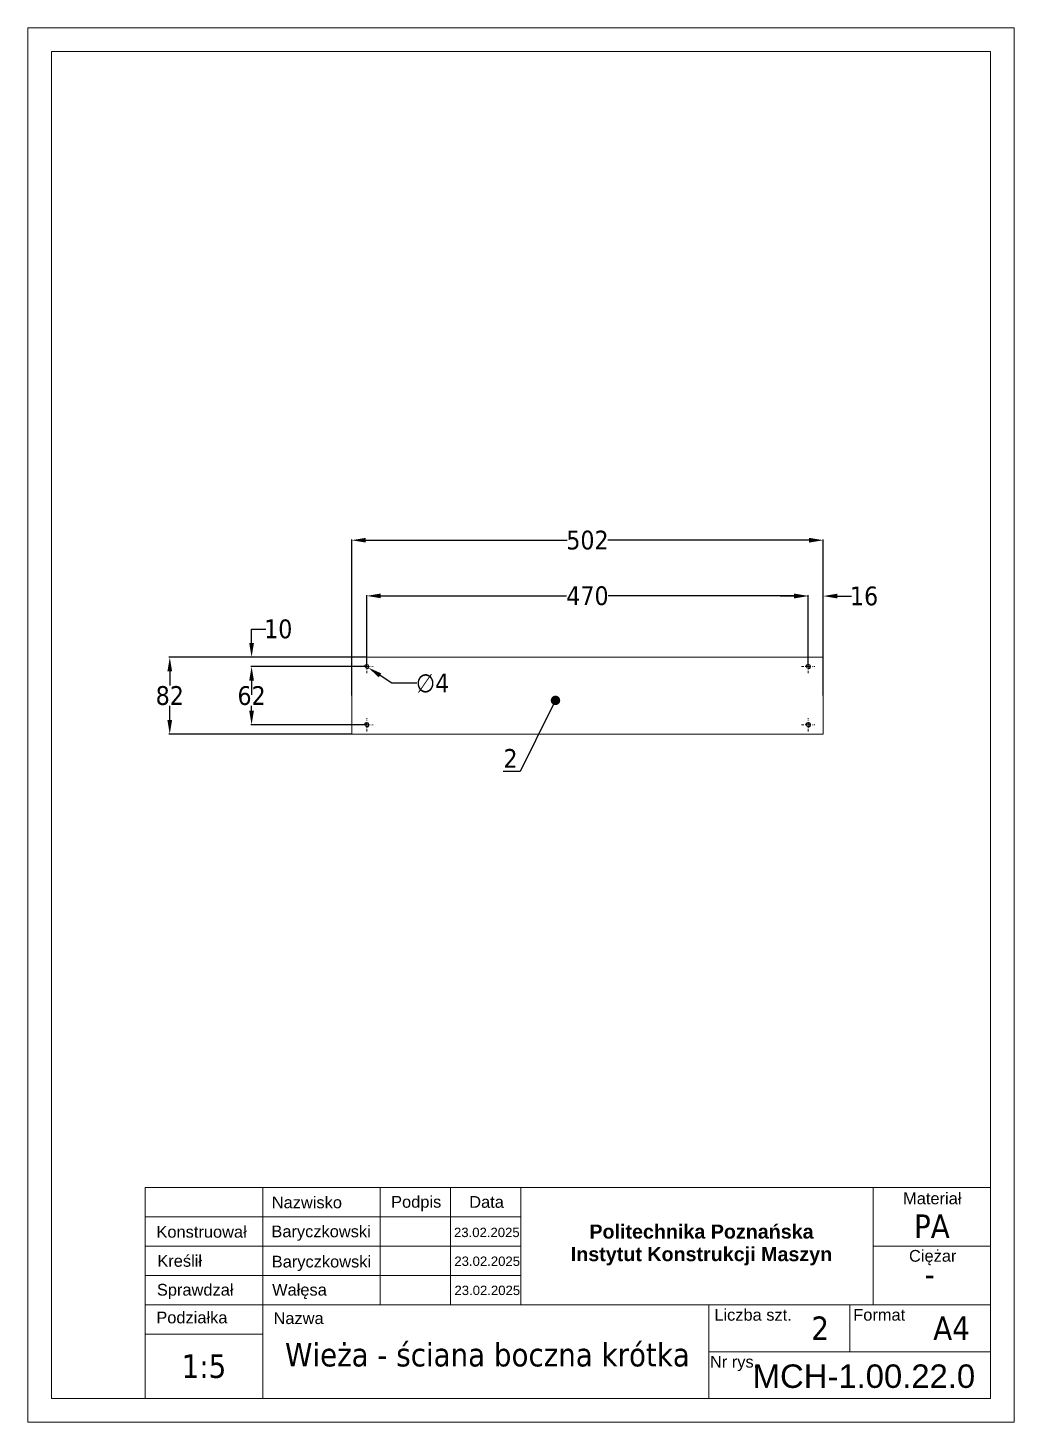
# Model space of a CAD drawing. Header units: millimetres. Extents: x 651 to 8859, y -354 to 894.
# Drawn here: x 1364.4 to 1574.4, y -37.1 to 259.9 of the extents above; entities that cross this region are included whole.
import ezdxf
from ezdxf import colors
from ezdxf.entities.mleader import LeaderData, LeaderLine
from ezdxf.math import Vec2, Vec3

# ---------------------------------------------------------------- set-up
doc = ezdxf.new("R2010")
doc.units = ezdxf.units.MM
doc.linetypes.add('DASHDOTX2', pattern=[50.8, 25.4, -12.7, 0, -12.7])
doc.layers.get('0').update_dxf_attribs({"lineweight": 18})
for name, color, linetype, lineweight in [('cienka', 7, 'Continuous', 9), ('gruba', 7, 'Continuous', 18), ('Widoczne (ISO)', 7, 'Continuous', 18), ('Widoczne wąskie (ISO)', 7, 'Continuous', 9), ('wymiarowanie', 7, 'Continuous', 9)]:
    doc.layers.add(name, color=color, linetype=linetype, lineweight=lineweight)
doc.styles.add('Inzynierka', font='arial.ttf')
doc.styles.get("Standard").update_dxf_attribs({"font": 'tahoma.ttf'})
doc.styles.add('tabelka', font='arial.ttf', dxfattribs={"height": 5})
doc.dimstyles.new('skala 1do5', dxfattribs={"dimtxt": 4, "dimasz": 3, "dimexe": 0.18, "dimexo": 0.0625, "dimgap": 0.09, "dimtad": 0, "dimtih": 1, "dimtoh": 1, "dimdec": 1, "dimlfac": 5, "dimzin": 0, "dimdsep": 46, "dimtxsty": 'Standard', "dimcen": 0.09, "dimadec": 0, "dimazin": 0, "dimtfac": 1, "dimtdec": 1, "dimtofl": 0, "dimtmove": 0, "dimatfit": 3, "dimfxl": 1, "dimtolj": 1, "dimtzin": 0, "dimarcsym": 0})

# ---------------------------------------------------------------- blocks, each defined once
blk = doc.blocks.new('*D490')
at = {"layer": 'cienka', "color": 0, "lineweight": -2, "transparency": 16777216}
for p, q in [((1433.38, 117.66), (1433.38, 150.9)), ((1436.38, 150.72), (1479.27, 150.72)), ((1530.78, 150.72), (1487.89, 150.72)), ((1533.78, 117.66), (1533.78, 150.9))]:
    blk.add_line(p, q, dxfattribs=at)
at = {"layer": 'cienka', "color": 0, "transparency": 16777216}
for points in [[(1436.38, 151.22), (1436.38, 150.22), (1433.38, 150.72)], [(1530.78, 151.22), (1530.78, 150.22), (1533.78, 150.72)]]:
    blk.add_solid(points, dxfattribs=at)
at = {"layer": 'Defpoints', "color": 0, "transparency": 16777216}
for p in [(1533.78, 150.72), (1433.38, 117.6), (1533.78, 117.6)]:
    blk.add_point(p, dxfattribs=at)
at = {"layer": 'cienka', "color": 0, "transparency": 16777216, "insert": (1483.58, 150.72), "char_height": 4, "attachment_point": 5}
blk.add_mtext('\\A1;502', dxfattribs=at)
blk = doc.blocks.new('*D491')
at = {"layer": 'cienka', "color": 0, "lineweight": -2, "transparency": 16777216}
for p, q in [((1433.32, 125.8), (1394.46, 125.8)), ((1394.64, 122.8), (1394.64, 119.78)), ((1394.64, 112.4), (1394.64, 115.42)), ((1433.32, 109.4), (1394.46, 109.4))]:
    blk.add_line(p, q, dxfattribs=at)
at = {"layer": 'cienka', "color": 0, "transparency": 16777216}
for points in [[(1394.14, 122.8), (1395.14, 122.8), (1394.64, 125.8)], [(1394.14, 112.4), (1395.14, 112.4), (1394.64, 109.4)]]:
    blk.add_solid(points, dxfattribs=at)
at = {"layer": 'Defpoints', "color": 0, "transparency": 16777216}
for p in [(1433.38, 125.8), (1394.64, 109.4), (1433.38, 109.4)]:
    blk.add_point(p, dxfattribs=at)
at = {"layer": 'cienka', "color": 0, "transparency": 16777216, "insert": (1394.64, 117.6), "char_height": 4, "attachment_point": 5}
blk.add_mtext('\\A1;82', dxfattribs=at)
blk = doc.blocks.new('*D492')
at = {"layer": 'cienka', "color": 0, "lineweight": -2, "transparency": 16777216}
for p, q in [((1436.49, 123.8), (1436.67, 123.8)), ((1436.58, 123.71), (1436.58, 123.89)), ((1441.92, 120.28), (1439.42, 121.93)), ((1447.22, 120.28), (1441.92, 120.28))]:
    blk.add_line(p, q, dxfattribs=at)
at = {"layer": 'cienka', "color": 0, "transparency": 16777216}
blk.add_solid([(1439.69, 122.35), (1439.14, 121.51), (1436.91, 123.58)], dxfattribs=at)
at = {"layer": 'Defpoints', "color": 0, "transparency": 16777216}
for p in [(1436.25, 124.02), (1436.91, 123.58)]:
    blk.add_point(p, dxfattribs=at)
at = {"layer": 'cienka', "color": 0, "transparency": 16777216, "insert": (1450.6, 120.28), "char_height": 4, "attachment_point": 5}
blk.add_mtext('\\A1;∅4', dxfattribs=at)
blk = doc.blocks.new('*D493')
at = {"layer": 'cienka', "color": 0, "lineweight": -2, "transparency": 16777216}
for p, q in [((1436.52, 123.8), (1411.88, 123.8)), ((1412.06, 120.8), (1412.06, 119.76)), ((1412.06, 114.4), (1412.06, 115.41)), ((1436.52, 111.4), (1411.88, 111.4))]:
    blk.add_line(p, q, dxfattribs=at)
at = {"layer": 'cienka', "color": 0, "transparency": 16777216}
for points in [[(1411.56, 120.8), (1412.56, 120.8), (1412.06, 123.8)], [(1411.56, 114.4), (1412.56, 114.4), (1412.06, 111.4)]]:
    blk.add_solid(points, dxfattribs=at)
at = {"layer": 'Defpoints', "color": 0, "transparency": 16777216}
for p in [(1436.58, 123.8), (1412.06, 111.4), (1436.58, 111.4)]:
    blk.add_point(p, dxfattribs=at)
at = {"layer": 'cienka', "color": 0, "transparency": 16777216, "insert": (1412.06, 117.59), "char_height": 4, "attachment_point": 5}
blk.add_mtext('\\A1;62', dxfattribs=at)
blk = doc.blocks.new('*D494')
at = {"layer": 'cienka', "color": 0, "lineweight": -2, "transparency": 16777216}
for p, q in [((1436.58, 123.86), (1436.58, 139.04)), ((1439.58, 138.86), (1479.15, 138.86)), ((1527.58, 138.86), (1488.01, 138.86)), ((1530.58, 123.86), (1530.58, 139.04))]:
    blk.add_line(p, q, dxfattribs=at)
at = {"layer": 'cienka', "color": 0, "transparency": 16777216}
for points in [[(1439.58, 139.36), (1439.58, 138.36), (1436.58, 138.86)], [(1527.58, 139.36), (1527.58, 138.36), (1530.58, 138.86)]]:
    blk.add_solid(points, dxfattribs=at)
at = {"layer": 'Defpoints', "color": 0, "transparency": 16777216}
for p in [(1530.58, 138.86), (1436.58, 123.8), (1530.58, 123.8)]:
    blk.add_point(p, dxfattribs=at)
at = {"layer": 'cienka', "color": 0, "transparency": 16777216, "insert": (1483.58, 138.86), "char_height": 4, "attachment_point": 5}
blk.add_mtext('\\A1;470', dxfattribs=at)
blk = doc.blocks.new('*D495')
at = {"layer": 'cienka', "color": 0, "lineweight": -2, "transparency": 16777216}
for p, q in [((1527.58, 138.82), (1524.58, 138.82)), ((1530.58, 123.86), (1530.58, 139)), ((1533.78, 123.86), (1533.78, 139)), ((1536.78, 138.82), (1539.78, 138.82))]:
    blk.add_line(p, q, dxfattribs=at)
at = {"layer": 'cienka', "color": 0, "transparency": 16777216}
for points in [[(1527.58, 139.32), (1527.58, 138.32), (1530.58, 138.82)], [(1536.78, 139.32), (1536.78, 138.32), (1533.78, 138.82)]]:
    blk.add_solid(points, dxfattribs=at)
at = {"layer": 'Defpoints', "color": 0, "transparency": 16777216}
for p in [(1533.78, 138.82), (1530.58, 123.8), (1533.78, 123.8)]:
    blk.add_point(p, dxfattribs=at)
at = {"layer": 'cienka', "color": 0, "transparency": 16777216, "insert": (1542.48, 138.82), "char_height": 4, "attachment_point": 5}
blk.add_mtext('\\A1;16', dxfattribs=at)
blk = doc.blocks.new('*D496')
at = {"layer": 'cienka', "color": 0, "lineweight": -2, "transparency": 16777216}
for p, q in [((1412.06, 128.8), (1412.06, 131.8)), ((1412.06, 131.8), (1415.06, 131.8)), ((1436.52, 125.8), (1411.88, 125.8)), ((1436.52, 123.8), (1411.88, 123.8)), ((1412.06, 120.8), (1412.06, 117.8))]:
    blk.add_line(p, q, dxfattribs=at)
at = {"layer": 'cienka', "color": 0, "transparency": 16777216}
for points in [[(1411.56, 128.8), (1412.56, 128.8), (1412.06, 125.8)], [(1411.56, 120.8), (1412.56, 120.8), (1412.06, 123.8)]]:
    blk.add_solid(points, dxfattribs=at)
at = {"layer": 'Defpoints', "color": 0, "transparency": 16777216}
for p in [(1412.06, 125.8), (1436.58, 125.8), (1436.58, 123.8)]:
    blk.add_point(p, dxfattribs=at)
at = {"layer": 'cienka', "color": 0, "transparency": 16777216, "insert": (1417.74, 131.8), "char_height": 4, "attachment_point": 5}
blk.add_mtext('\\A1;10', dxfattribs=at)
blk = doc.blocks.new('_Dot')
at = {"color": 0, "linetype": 'ByBlock', "lineweight": -2}
blk.add_line((-0.5, 0), (-1, 0), dxfattribs=at)
at = {"color": 0, "linetype": 'ByBlock', "const_width": 0.5}
blk.add_lwpolyline([(-0.25, 0, 1), (0.25, 0, 1)], format="xyb", close=True, dxfattribs=at)
blk = doc.blocks.new('*U497')
at = {"layer": 'wymiarowanie', "color": 0, "linetype": 'DASHDOTX2', "ltscale": 0.02, "transparency": 16777216}
for p, q in [((-1.4, 0), (-0.08, 0)), ((0, 0.08), (0, 1.4)), ((0.08, 0), (1.4, 0)), ((0, -1.4), (0, -0.08))]:
    blk.add_line(p, q, dxfattribs=at)
at = {"layer": 'wymiarowanie', "color": 0, "linetype": 'Continuous', "ltscale": 0.02, "transparency": 16777216}
for p, q in [((-0.04, 0), (0.04, 0)), ((0, -0.04), (0, 0.04))]:
    blk.add_line(p, q, dxfattribs=at)
blk = doc.blocks.new('*U499')
at = {"layer": 'wymiarowanie', "color": 0, "linetype": 'DASHDOTX2', "ltscale": 0.02, "transparency": 16777216}
for p, q in [((-1.4, 0), (-0.08, 0)), ((0, 0.08), (0, 1.4)), ((0.08, 0), (1.4, 0)), ((0, -1.4), (0, -0.08))]:
    blk.add_line(p, q, dxfattribs=at)
at = {"layer": 'wymiarowanie', "color": 0, "linetype": 'Continuous', "ltscale": 0.02, "transparency": 16777216}
for p, q in [((-0.04, 0), (0.04, 0)), ((0, -0.04), (0, 0.04))]:
    blk.add_line(p, q, dxfattribs=at)
blk = doc.blocks.new('*U501')
at = {"layer": 'wymiarowanie', "color": 0, "linetype": 'DASHDOTX2', "ltscale": 0.02, "transparency": 16777216}
for p, q in [((-1.4, 0), (-0.08, 0)), ((0, 0.08), (0, 1.4)), ((0.08, 0), (1.4, 0)), ((0, -1.4), (0, -0.08))]:
    blk.add_line(p, q, dxfattribs=at)
at = {"layer": 'wymiarowanie', "color": 0, "linetype": 'Continuous', "ltscale": 0.02, "transparency": 16777216}
for p, q in [((-0.04, 0), (0.04, 0)), ((0, -0.04), (0, 0.04))]:
    blk.add_line(p, q, dxfattribs=at)
blk = doc.blocks.new('*U503')
at = {"layer": 'wymiarowanie', "color": 0, "linetype": 'DASHDOTX2', "ltscale": 0.02, "transparency": 16777216}
for p, q in [((-1.4, 0), (-0.08, 0)), ((0, 0.08), (0, 1.4)), ((0.08, 0), (1.4, 0)), ((0, -1.4), (0, -0.08))]:
    blk.add_line(p, q, dxfattribs=at)
at = {"layer": 'wymiarowanie', "color": 0, "linetype": 'Continuous', "ltscale": 0.02, "transparency": 16777216}
for p, q in [((-0.04, 0), (0.04, 0)), ((0, -0.04), (0, 0.04))]:
    blk.add_line(p, q, dxfattribs=at)

msp = doc.modelspace()

# ---------------------------------------------------------------- linework, layer by layer
at = {"layer": 'cienka'}
msp.add_line((1574.429, -37.143), (1574.429, -32.143), dxfattribs=at)
at = {"layer": 'Widoczne (ISO)'}
for p, q in [((1569.429, 254.857), (1369.429, 254.857)), ((1369.429, 254.857), (1369.429, -32.143)), ((1569.429, 12.857), (1569.429, 254.857)), ((1433.38, 125.8), (1533.78, 125.8)), ((1433.38, 109.4), (1433.38, 125.8)), ((1533.78, 125.8), (1533.78, 109.4)), ((1533.78, 109.4), (1433.38, 109.4)), ((1389.429, -32.143), (1369.429, -32.143))]:
    msp.add_line(p, q, dxfattribs=at)
for points in [[(1389.429, -32.143), (1569.429, -32.143), (1569.429, 12.857), (1389.429, 12.857)], [(1414.429, 12.857), (1439.429, 12.857), (1439.429, 6.607), (1414.429, 6.607)], [(1439.429, 12.857), (1454.429, 12.857), (1454.429, 6.607), (1439.429, 6.607)], [(1454.429, 6.607), (1469.429, 6.607), (1469.429, 12.857), (1454.429, 12.857)], [(1544.429, -12.143), (1469.429, -12.143), (1469.429, 12.857), (1544.429, 12.857)], [(1544.429, 12.857), (1569.429, 12.857), (1569.429, 0.357), (1544.429, 0.357)], [(1544.429, 0.357), (1569.429, 0.357), (1569.429, 12.857), (1544.429, 12.857)], [(1389.429, 0.357), (1414.429, 0.357), (1414.429, 6.607), (1389.429, 6.607)], [(1439.429, 0.357), (1414.429, 0.357), (1414.429, 6.607), (1439.429, 6.607)], [(1454.429, 0.357), (1439.429, 0.357), (1439.429, 6.607), (1454.429, 6.607)], [(1469.429, 0.357), (1454.429, 0.357), (1454.429, 6.607), (1469.429, 6.607)], [(1414.429, 0.357), (1389.429, 0.357), (1389.429, -5.893), (1414.429, -5.893)], [(1439.429, -5.893), (1414.429, -5.893), (1414.429, 0.357), (1439.429, 0.357)], [(1439.429, 0.357), (1454.429, 0.357), (1454.429, -5.893), (1439.429, -5.893)], [(1469.429, -5.893), (1454.429, -5.893), (1454.429, 0.357), (1469.429, 0.357)], [(1544.429, 0.357), (1569.429, 0.357), (1569.429, -12.143), (1544.429, -12.143)], [(1569.429, -12.143), (1544.429, -12.143), (1544.429, 0.357), (1569.429, 0.357)], [(1414.429, -12.143), (1389.429, -12.143), (1389.429, -5.893), (1414.429, -5.893)], [(1414.429, -12.143), (1439.429, -12.143), (1439.429, -5.893), (1414.429, -5.893)], [(1454.429, -5.893), (1439.429, -5.893), (1439.429, -12.143), (1454.429, -12.143)], [(1454.429, -5.893), (1469.429, -5.893), (1469.429, -12.143), (1454.429, -12.143)], [(1414.429, -18.393), (1389.429, -18.393), (1389.429, -12.143), (1414.429, -12.143)], [(1414.429, -12.143), (1509.429, -12.143), (1509.429, -32.143), (1414.429, -32.143)], [(1509.429, -22.143), (1539.429, -22.143), (1539.429, -12.143), (1509.429, -12.143)], [(1539.429, -12.143), (1509.429, -12.143), (1509.429, -22.143), (1539.429, -22.143)], [(1569.429, -12.143), (1539.429, -12.143), (1539.429, -22.143), (1569.429, -22.143)], [(1414.429, -18.393), (1389.429, -18.393), (1389.429, -32.143), (1414.429, -32.143)], [(1509.429, -22.143), (1569.429, -22.143), (1569.429, -32.143), (1509.429, -32.143)]]:
    msp.add_lwpolyline(points, close=True, dxfattribs=at)
for centre in [(1436.58, 123.8), (1530.58, 123.8), (1436.58, 111.4), (1530.58, 111.4)]:
    msp.add_circle(centre, 0.4, dxfattribs=at)
at = {"layer": 'Widoczne wąskie (ISO)'}
msp.add_line((1569.429, 12.857), (1569.429, -32.143), dxfattribs=at)
for centre in [(1436.58, 123.8), (1530.58, 123.8), (1436.58, 111.4), (1530.58, 111.4)]:
    msp.add_arc(centre, 0.476, 280, 190, dxfattribs=at)
at = {"layer": 'wymiarowanie'}
msp.add_line((1533.78, 125.8), (1533.78, 123.8), dxfattribs=at)
msp.add_lwpolyline([(1364.429, 259.857), (1574.429, 259.857), (1574.429, -37.143), (1364.429, -37.143)], close=True, dxfattribs=at)

# ---------------------------------------------------------------- block references
at = {"layer": 'wymiarowanie', "linetype": 'DASHDOTX2', "ltscale": 0.02}
for name, p in [('*U503', (1436.58, 123.8)), ('*U497', (1530.58, 123.8)), ('*U501', (1436.58, 111.4)), ('*U499', (1530.58, 111.4))]:
    msp.add_blockref(name, p, dxfattribs=at)

# ---------------------------------------------------------------- texts
at = {"layer": 'cienka', "char_height": 5, "attachment_point": 5}
for s, width, insert in [('PA', 25, (1556.929, 4.595)), ('-', 25, (1556.433, -5.587)), ('2', 12.59964, (1533.129, -17.143)), ('A4', 16.64742, (1561.105, -17.143)), ('Wieża - ściana boczna krótka ', 95, (1462.281, -22.827)), ('1:5', 25, (1401.929, -25.268))]:
    msp.add_mtext_dynamic_manual_height_columns(s, width=width, gutter_width=12.5, heights=[0], dxfattribs=dict(at, insert=insert))
at = {"layer": 'gruba', "width": 68.9836, "attachment_point": 1, "line_spacing_factor": 0.48, "style": 'Inzynierka'}
for s, insert, char_height in [('Materiał', (1550.796, 11.771), 2.5), ('Nazwisko', (1416.361, 10.914), 2.5), ('Podpis', (1441.773, 11.031), 2.5), ('Data', (1458.404, 11.011), 2.5), ('Konstruował', (1391.806, 4.648), 2.5), ('Baryczkowski', (1416.283, 4.739), 2.5), ('23.02.2025', (1455.163, 4.269), 2), ('\\pxqc;{\\fArial|b1|i0|c238|p34;Politechnika Poznańska ^J\\PInstytut Konstrukcji Maszyn}', (1473.369, 4.946), 3), ('Kreślił', (1391.996, -1.551), 2.5), ('Baryczkowski', (1416.359, -1.705), 2.5), ('23.02.2025', (1455.242, -1.872), 2), ('Ciężar', (1552.057, -0.474), 2.5), ('Sprawdzał', (1391.901, -7.696), 2.5), ('Wałęsa', (1416.435, -7.694), 2.5), ('23.02.2025', (1455.262, -8.077), 2), ('Podziałka', (1391.781, -13.605), 2.5), ('Nazwa', (1416.726, -13.755), 2.5), ('Liczba szt.', (1510.594, -13.04), 2.5), ('Format', (1540.179, -13.025), 2.5), ('Nr rys.', (1509.663, -23.034), 2.5)]:
    msp.add_mtext(s, dxfattribs=dict(at, insert=insert, char_height=char_height))
at = {"layer": 'gruba', "insert": (1542.456, -27.391), "char_height": 5, "attachment_point": 5, "style": 'tabelka'}
msp.add_mtext_dynamic_manual_height_columns('MCH-1.00.22.0', width=47.47674, gutter_width=12.5, heights=[0], dxfattribs=at)

# ---------------------------------------------------------------- dimensions: what is measured, and where the dimension line sits
at = {"layer": 'cienka'}
for base, p1, p2, picture, middle in [((1533.78, 150.716), (1433.38, 117.6), (1533.78, 117.6), '*D490', (1483.58, 150.716)), ((1530.58, 138.858), (1436.58, 123.8), (1530.58, 123.8), '*D494', (1483.58, 138.858)), ((1533.78, 138.825), (1530.58, 123.8), (1533.78, 123.8), '*D495', (1542.48, 138.825))]:
    dim = msp.add_linear_dim(base=base, p1=p1, p2=p2, dimstyle='skala 1do5', override={"dimdec": 0}, dxfattribs=at)
    dim.commit()
    dim.dimension.update_dxf_attribs({"geometry": picture, "text_midpoint": middle})
for base, p1, p2, picture, middle in [((1412.063, 125.8), (1436.58, 123.8), (1436.58, 125.8), '*D496', (1417.742, 131.8)), ((1394.639, 109.4), (1433.38, 125.8), (1433.38, 109.4), '*D491', (1394.639, 117.6))]:
    dim = msp.add_linear_dim(base=base, p1=p1, p2=p2, angle=90, dimstyle='skala 1do5', override={"dimdec": 0}, dxfattribs=at)
    dim.commit()
    dim.dimension.update_dxf_attribs({"geometry": picture, "text_midpoint": middle})
dim = msp.add_linear_dim(base=(1412.063, 111.4), p1=(1436.58, 123.8), p2=(1436.58, 111.4), angle=90, dimstyle='skala 1do5', override={"dimdec": 0}, dxfattribs=at)
dim.commit()
dim.dimension.update_dxf_attribs({"geometry": '*D493', "text_midpoint": (1412.063, 117.586), "dimtype": 160})
dim = msp.add_diameter_dim_2p(p1=(1436.246, 124.02), p2=(1436.914, 123.58), dimstyle='skala 1do5', override={"dimdec": 0}, dxfattribs=at)
dim.commit()
dim.dimension.update_dxf_attribs({"geometry": '*D492', "text_midpoint": (1450.597, 120.281), "dimtype": 163})

# ---------------------------------------------------------------- leaders
at = {"layer": 'wymiarowanie'}
ml = msp.add_multileader_mtext('Standard', dxfattribs=at)
ml.set_content('2', color=256)
ml.set_leader_properties()
ml.set_arrow_properties(name='DOT')
ml.build(insert=Vec2(0, 0))
ml.multileader.update_dxf_attribs({"text_right_attachment_type": 6, "dogleg_length": 0.36, "arrow_head_size": 2})
ctx = ml.context
ctx.base_point, ctx.arrow_head_size, ctx.landing_gap_size, ctx.plane_origin = Vec3(1466.139, 104.239), 2, 0.09, Vec3(1476.773, 116.597)
ctx.right_attachment, ctx.text_align_type = 6, 2
notes = []
notes.append((ctx, [(0, (1, 1, 0), (1469.237, 101.439), (-1, 0), 0.45, [(0, [(1476.773, 116.597)], 0, [])])]))
ctx.mtext.insert, ctx.mtext.alignment, ctx.mtext.flow_direction = Vec3(1468.697, 106.239), 3, 5
for ctx, leaders in notes:
    for number, flags, end, landing, length, lines in leaders:
        leader = LeaderData()
        leader.index, (leader.has_last_leader_line, leader.has_dogleg_vector, leader.attachment_direction) = number, flags
        leader.last_leader_point, leader.dogleg_vector, leader.dogleg_length = Vec3(end), Vec3(landing), length
        for number, points, colour, breaks in lines:
            line = LeaderLine()
            line.index, line.vertices, line.color, line.breaks = number, Vec3.list(points), colors.encode_raw_color(colour), breaks
            leader.lines.append(line)
        ctx.leaders.append(leader)

doc.saveas('drawing.dxf')
